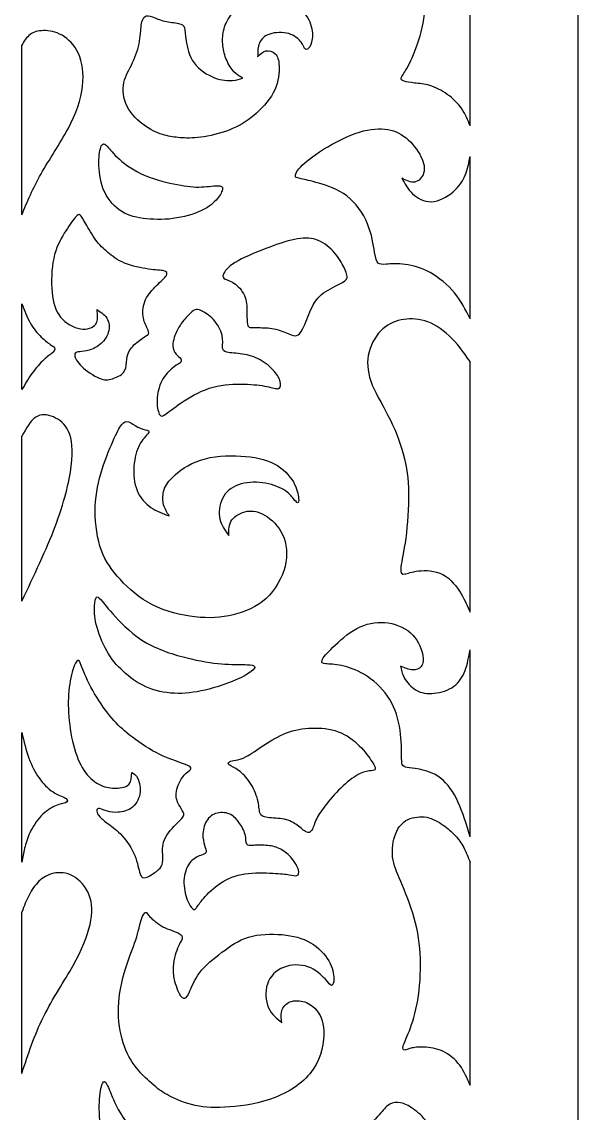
# Model space of a CAD drawing. Header units: millimetres. Extents: x 142 to 455, y 14 to 407.
# Drawn here: x 395.3 to 455, y 216.5 to 333.5 of the extents above; entities that cross this region are included whole.
import ezdxf

# ---------------------------------------------------------------- set-up
doc = ezdxf.new("R2010")
doc.units = ezdxf.units.MM
for name, color, linetype in [('Default', 7, 'Continuous'), ('DV1_Layer_1', 7, 'Continuous'), ('Layer_1', 7, 'Continuous')]:
    doc.layers.add(name, color=color, linetype=linetype)

# ---------------------------------------------------------------- blocks, each defined once
blk = doc.blocks.new('SE')
at = {"layer": 'DV1_Layer_1', "color": 7, "linetype": 'Continuous'}
for points, knots in [([(443.37, 322.35), (443.13, 322.97), (442.88, 323.58), (442.48, 324.16), (442.08, 324.74), (441.53, 325.28), (440.92, 325.72), (440.31, 326.15), (439.66, 326.48), (439.05, 326.67), (438.44, 326.85), (437.89, 326.89), (437.41, 326.94), (436.94, 326.99), (436.56, 327.05), (436.04, 327.21), (435.91, 327.31), (436.03, 327.68), (436.27, 327.95), (436.94, 329.14), (437.37, 330.05), (437.74, 331.14), (438.11, 332.22), (438.43, 333.48), (438.53, 334.82), (438.63, 336.16), (438.51, 337.59), (437.99, 340.45), (437.57, 341.87), (436.86, 343.46), (436.16, 345.04), (435.16, 346.79), (434.14, 348.41), (433.12, 350.04), (432.07, 351.56), (431.29, 352.87), (430.52, 354.18), (429.49, 356.41), (430.17, 359.5), (430.87, 360.82), (431.56, 362.14), (432.6, 363.24), (434.94, 364.59), (436.24, 364.85), (437.37, 364.91), (438.5, 364.97), (439.46, 364.82), (440.26, 364.58), (441.06, 364.34), (441.7, 363.99), (442.19, 363.54), (442.68, 363.09), (443.03, 362.54), (443.37, 361.98)], [0, 0, 0, 0, 0.047619, 0.047619, 0.047619, 0.095238, 0.095238, 0.095238, 0.142857, 0.142857, 0.142857, 0.190476, 0.190476, 0.190476, 0.238095, 0.238095, 0.285714, 0.285714, 0.333333, 0.333333, 0.380952, 0.380952, 0.380952, 0.428571, 0.428571, 0.428571, 0.47619, 0.47619, 0.52381, 0.52381, 0.52381, 0.571429, 0.571429, 0.571429, 0.619048, 0.619048, 0.619048, 0.666667, 0.714286, 0.714286, 0.714286, 0.761905, 0.761905, 0.809524, 0.809524, 0.809524, 0.857143, 0.857143, 0.857143, 0.904762, 0.904762, 0.904762, 1, 1, 1, 1]), ([(412.5, 321.06), (413.12, 321.03), (413.89, 321.03), (414.84, 321.18), (415.79, 321.33), (416.92, 321.63), (417.89, 322.05), (418.86, 322.47), (419.68, 323.01), (420.46, 323.72), (421.25, 324.42), (422.01, 325.3), (422.83, 327.12), (422.91, 328.08), (422.88, 328.75), (422.85, 329.42), (422.72, 329.81), (422.46, 330.06), (422.19, 330.32), (421.79, 330.45), (421.46, 330.38), (421.12, 330.31), (420.85, 330.04), (420.58, 329.76), (420.59, 330.28), (420.61, 330.79), (420.78, 331.22), (420.96, 331.65), (421.65, 332.34), (423.28, 332.42), (424.55, 332.05), (425, 331.64), (425.25, 331.31), (425.49, 330.99), (425.52, 330.76), (425.72, 330.52), (425.89, 330.51), (426.05, 330.67), (426.22, 330.84), (426.38, 331.18), (426.43, 331.68), (426.49, 332.18), (426.45, 332.84), (426.17, 333.48), (425.89, 334.13), (425.38, 334.78), (424.7, 335.23), (424.03, 335.68), (423.21, 335.93), (422.39, 336.03), (421.58, 336.13), (420.78, 336.08), (420.03, 335.82), (419.28, 335.56), (418.58, 335.11), (418.06, 334.59), (417.55, 334.08), (417.22, 333.51), (417.04, 332.95), (416.85, 332.39), (416.81, 331.85), (416.85, 330.79), (416.94, 330.28), (417.11, 329.76), (417.29, 329.25), (417.56, 328.74), (417.84, 328.38), (418.11, 328.03), (418.38, 327.83), (418.58, 327.71), (418.77, 327.58), (418.88, 327.51), (418.99, 327.45), (418.68, 327.35), (418.36, 327.25), (417.88, 327.22), (417.39, 327.18), (416.74, 327.21), (415.97, 327.5), (415.19, 327.79), (414.31, 328.35), (413.22, 329.85), (413.02, 330.79), (412.82, 332.16), (412.82, 332.59), (412.65, 333.13), (412.48, 333.25), (411.71, 333.41), (411.11, 333.45), (410.08, 333.69), (409.65, 333.89), (409.31, 334.02), (408.97, 334.15), (408.71, 334.21), (408.51, 334.08), (408.31, 333.96), (408.17, 333.66), (408.1, 333.15), (408.03, 332.64), (408.03, 331.91), (407.87, 331.14), (407.71, 330.38), (407.4, 329.58), (406.68, 328.14), (406.28, 327.49), (406.18, 326.69), (406.07, 325.9), (406.25, 324.94), (407.27, 323.28), (408.1, 322.58), (408.84, 322.13), (409.58, 321.67), (410.24, 321.45), (410.81, 321.31), (411.38, 321.17), (411.87, 321.1), (412.5, 321.06)], [0, 0, 0, 0, 0.022727, 0.022727, 0.022727, 0.045455, 0.045455, 0.045455, 0.068182, 0.068182, 0.068182, 0.090909, 0.090909, 0.113636, 0.113636, 0.113636, 0.136364, 0.136364, 0.136364, 0.159091, 0.159091, 0.159091, 0.181818, 0.181818, 0.181818, 0.204545, 0.204545, 0.204545, 0.227273, 0.25, 0.25, 0.272727, 0.272727, 0.272727, 0.295455, 0.295455, 0.318182, 0.318182, 0.318182, 0.340909, 0.340909, 0.340909, 0.363636, 0.363636, 0.363636, 0.386364, 0.386364, 0.386364, 0.409091, 0.409091, 0.409091, 0.431818, 0.431818, 0.431818, 0.454545, 0.454545, 0.454545, 0.477273, 0.477273, 0.477273, 0.5, 0.5, 0.522727, 0.522727, 0.522727, 0.545455, 0.545455, 0.545455, 0.568182, 0.568182, 0.568182, 0.590909, 0.590909, 0.590909, 0.613636, 0.613636, 0.613636, 0.636364, 0.636364, 0.636364, 0.659091, 0.659091, 0.681818, 0.681818, 0.704545, 0.704545, 0.727273, 0.727273, 0.75, 0.75, 0.772727, 0.772727, 0.772727, 0.795455, 0.795455, 0.795455, 0.818182, 0.818182, 0.818182, 0.840909, 0.840909, 0.840909, 0.863636, 0.863636, 0.886364, 0.886364, 0.886364, 0.909091, 0.909091, 0.931818, 0.931818, 0.931818, 0.954545, 0.954545, 0.954545, 1, 1, 1, 1]), ([(395.29, 312.8), (395.88, 314.23), (396.47, 315.66), (397.35, 317.21), (398.23, 318.75), (399.4, 320.43), (400.25, 322.04), (401.1, 323.65), (401.63, 325.21), (401.8, 326.59), (401.97, 327.97), (401.79, 329.17), (401.36, 330.09), (400.94, 331.02), (400.29, 331.68), (399.6, 332.06), (398.92, 332.45), (398.2, 332.56), (397.02, 332.55), (396.54, 332.42), (396.18, 332.14), (395.81, 331.86), (395.55, 331.44), (395.29, 331.01)], [0, 0, 0, 0, 0.111111, 0.111111, 0.111111, 0.222222, 0.222222, 0.222222, 0.333333, 0.333333, 0.333333, 0.444444, 0.444444, 0.444444, 0.555556, 0.555556, 0.555556, 0.666667, 0.666667, 0.777778, 0.777778, 0.777778, 1, 1, 1, 1]), ([(443.37, 301.66), (442.88, 302.62), (442.4, 303.58), (440.97, 305.32), (440.03, 306.1), (439.09, 306.62), (438.16, 307.15), (437.23, 307.4), (436.41, 307.5), (435.59, 307.6), (434.87, 307.55), (434.39, 307.52), (433.92, 307.49), (433.67, 307.49), (433.34, 307.79), (433.26, 308.09), (433.13, 308.82), (433, 309.56), (432.83, 310.73), (432.36, 311.86), (431.89, 313), (431.12, 314.1), (429.19, 315.57), (428.03, 315.94), (427.15, 316.2), (426.26, 316.46), (425.65, 316.6), (425.26, 316.68), (424.88, 316.76), (424.72, 316.77), (424.65, 316.91), (424.59, 317.04), (424.62, 317.3), (425, 317.75), (425.39, 318.2), (426.13, 318.84), (427.23, 319.56), (428.33, 320.28), (429.79, 321.08), (431.04, 321.53), (432.29, 321.98), (433.33, 322.08), (434.21, 321.99), (435.1, 321.9), (435.83, 321.61), (437.16, 320.53), (437.76, 319.73), (438.1, 319.04), (438.44, 318.36), (438.53, 317.78), (438.24, 316.81), (437.87, 316.41), (437.44, 316.33), (437.01, 316.26), (436.53, 316.5), (436.04, 316.74), (436.36, 316.16), (436.67, 315.57), (437.19, 315.08), (437.7, 314.59), (438.41, 314.19), (439.21, 314.22), (440.01, 314.26), (440.9, 314.73), (441.54, 315.27), (442.18, 315.81), (442.58, 316.43), (442.85, 317.07), (443.11, 317.71), (443.24, 318.38), (443.37, 319.05)], [0, 0, 0, 0, 0.038462, 0.038462, 0.076923, 0.076923, 0.076923, 0.115385, 0.115385, 0.115385, 0.153846, 0.153846, 0.153846, 0.192308, 0.192308, 0.230769, 0.230769, 0.230769, 0.269231, 0.269231, 0.269231, 0.307692, 0.307692, 0.346154, 0.346154, 0.346154, 0.384615, 0.384615, 0.384615, 0.423077, 0.423077, 0.423077, 0.461538, 0.461538, 0.461538, 0.5, 0.5, 0.5, 0.538462, 0.538462, 0.538462, 0.576923, 0.576923, 0.576923, 0.615385, 0.615385, 0.653846, 0.653846, 0.653846, 0.692308, 0.692308, 0.730769, 0.730769, 0.730769, 0.769231, 0.769231, 0.769231, 0.807692, 0.807692, 0.807692, 0.846154, 0.846154, 0.846154, 0.884615, 0.884615, 0.884615, 0.923077, 0.923077, 0.923077, 1, 1, 1, 1]), ([(411.57, 316.13), (410.5, 316.36), (409.2, 316.7), (408.1, 317.21), (407.01, 317.73), (406.13, 318.41), (405.53, 318.98), (404.93, 319.55), (404.61, 320.01), (404.37, 320.25), (404.13, 320.48), (403.96, 320.5), (403.81, 320.19), (403.67, 319.88), (403.56, 319.25), (403.56, 317.57), (403.67, 316.51), (404.03, 315.58), (404.4, 314.66), (405.01, 313.86), (405.74, 313.34), (406.47, 312.81), (407.31, 312.57), (409.27, 312.3), (410.38, 312.27), (411.5, 312.41), (412.62, 312.56), (413.75, 312.87), (414.57, 313.26), (415.39, 313.66), (415.91, 314.13), (416.26, 314.55), (416.61, 314.97), (416.79, 315.34), (416.84, 315.83), (416.69, 315.94), (415.81, 315.93), (415.07, 315.8), (414.27, 315.79), (413.48, 315.78), (412.64, 315.9), (411.57, 316.13)], [0, 0, 0, 0, 0.0625, 0.0625, 0.0625, 0.125, 0.125, 0.125, 0.1875, 0.1875, 0.1875, 0.25, 0.25, 0.25, 0.3125, 0.3125, 0.375, 0.375, 0.375, 0.4375, 0.4375, 0.4375, 0.5, 0.5, 0.5625, 0.5625, 0.5625, 0.625, 0.625, 0.625, 0.6875, 0.6875, 0.6875, 0.75, 0.75, 0.8125, 0.8125, 0.875, 0.875, 0.875, 1, 1, 1, 1]), ([(404.51, 308.79), (404.98, 308.39), (405.54, 307.96), (406.32, 307.64), (407.1, 307.32), (408.1, 307.1), (408.87, 307), (409.64, 306.89), (410.18, 306.89), (410.84, 306.73), (410.95, 306.57), (410.79, 306.31), (410.62, 306.05), (410.18, 305.67), (409.73, 305.24), (409.28, 304.8), (408.83, 304.3), (408.56, 303.73), (408.3, 303.15), (408.23, 302.49), (408.3, 301.95), (408.37, 301.4), (408.58, 300.98), (408.73, 300.67), (408.88, 300.36), (408.97, 300.18), (408.83, 300), (408.68, 299.82), (408.31, 299.65), (407.91, 299.36), (407.51, 299.08), (407.08, 298.68), (406.84, 298.26), (406.6, 297.85), (406.54, 297.42), (406.47, 296.61), (406.45, 296.22), (406.2, 295.91), (405.94, 295.61), (405.44, 295.38), (405, 295.24), (404.56, 295.11), (404.17, 295.06), (403.58, 295.31), (403, 295.55), (402.21, 296.08), (401.71, 296.56), (401.21, 297.05), (401, 297.49), (400.97, 297.75), (400.94, 298.01), (401.1, 298.08), (401.56, 298.15), (401.86, 298.15), (402.61, 298.32), (403.07, 298.49), (403.91, 299.08), (404.3, 299.49), (404.5, 300.01), (404.7, 300.52), (404.71, 301.13), (404.49, 301.59), (404.27, 302.05), (403.81, 302.35), (403.36, 302.65), (403.43, 302.08), (403.5, 301.5), (402.94, 300.71), (402.31, 300.48), (401.58, 300.6), (400.84, 300.72), (400, 301.19), (398.9, 302.52), (398.64, 303.38), (398.43, 305.63), (398.47, 307.03), (398.71, 308.15), (398.96, 309.27), (399.4, 310.12), (399.84, 310.84), (400.29, 311.57), (400.73, 312.19), (401.01, 312.52), (401.29, 312.86), (401.4, 312.91), (401.54, 312.79), (401.69, 312.67), (401.86, 312.37), (402.14, 311.86), (402.43, 311.36), (402.83, 310.64), (403.23, 310.1), (403.63, 309.56), (404.03, 309.19), (404.51, 308.79)], [0, 0, 0, 0, 0.028571, 0.028571, 0.028571, 0.057143, 0.057143, 0.057143, 0.085714, 0.085714, 0.114286, 0.114286, 0.114286, 0.142857, 0.142857, 0.142857, 0.171429, 0.171429, 0.171429, 0.2, 0.2, 0.2, 0.228571, 0.228571, 0.228571, 0.257143, 0.257143, 0.257143, 0.285714, 0.285714, 0.285714, 0.314286, 0.314286, 0.314286, 0.342857, 0.342857, 0.371429, 0.371429, 0.371429, 0.4, 0.4, 0.4, 0.428571, 0.428571, 0.428571, 0.457143, 0.457143, 0.457143, 0.485714, 0.485714, 0.485714, 0.514286, 0.514286, 0.542857, 0.542857, 0.571429, 0.571429, 0.6, 0.6, 0.6, 0.628571, 0.628571, 0.628571, 0.657143, 0.657143, 0.657143, 0.685714, 0.685714, 0.714286, 0.714286, 0.714286, 0.742857, 0.742857, 0.771429, 0.771429, 0.8, 0.8, 0.8, 0.828571, 0.828571, 0.828571, 0.857143, 0.857143, 0.857143, 0.885714, 0.885714, 0.885714, 0.914286, 0.914286, 0.914286, 0.942857, 0.942857, 0.942857, 1, 1, 1, 1]), ([(421.46, 309.19), (422.63, 309.64), (423.66, 310), (425.42, 310.37), (426.15, 310.39), (426.83, 310.16), (427.52, 309.93), (428.16, 309.46), (428.65, 308.94), (429.15, 308.42), (429.49, 307.85), (429.75, 307.34), (430.02, 306.83), (430.2, 306.39), (430.17, 306.1), (430.13, 305.8), (429.87, 305.66), (428.8, 305.12), (427.99, 304.72), (426.89, 303.83), (426.6, 303.35), (426.3, 302.68), (426, 302), (425.69, 301.15), (425.43, 300.63), (425.18, 300.11), (424.98, 299.92), (424.76, 299.87), (424.55, 299.82), (424.32, 299.91), (423.91, 300.07), (423.51, 300.23), (422.92, 300.48), (421.73, 300.72), (421.13, 300.72), (420.25, 300.72), (419.96, 300.72), (419.79, 300.75), (419.61, 300.78), (419.54, 300.83), (419.49, 301.08), (419.45, 301.32), (419.42, 302.18), (419.45, 303.38), (419.24, 303.95), (419.04, 304.52), (418.61, 305.06), (418.19, 305.38), (417.76, 305.7), (417.35, 305.8), (417.11, 305.92), (416.86, 306.03), (416.79, 306.16), (416.91, 306.45), (417.04, 306.75), (417.35, 307.2), (418.16, 307.7), (418.98, 308.2), (420.29, 308.74), (421.46, 309.19)], [0, 0, 0, 0, 0.043478, 0.043478, 0.086957, 0.086957, 0.086957, 0.130435, 0.130435, 0.130435, 0.173913, 0.173913, 0.173913, 0.217391, 0.217391, 0.217391, 0.26087, 0.26087, 0.304348, 0.304348, 0.347826, 0.347826, 0.347826, 0.391304, 0.391304, 0.391304, 0.434783, 0.434783, 0.434783, 0.478261, 0.478261, 0.478261, 0.521739, 0.521739, 0.565217, 0.565217, 0.608696, 0.608696, 0.608696, 0.652174, 0.652174, 0.652174, 0.695652, 0.73913, 0.73913, 0.73913, 0.782609, 0.782609, 0.782609, 0.826087, 0.826087, 0.826087, 0.869565, 0.869565, 0.869565, 0.913043, 0.913043, 0.913043, 1, 1, 1, 1]), ([(395.29, 303.29), (395.56, 302.56), (395.84, 301.83), (396.54, 300.61), (396.97, 300.11), (397.79, 299.32), (398.17, 299.03), (398.69, 298.68), (398.81, 298.61), (398.86, 298.38), (398.77, 298.22), (398.36, 297.85), (398.03, 297.63), (397.64, 297.28), (397.26, 296.92), (396.82, 296.42), (396.41, 295.86), (396.01, 295.31), (395.65, 294.69), (395.29, 294.08)], [0, 0, 0, 0, 0.111111, 0.111111, 0.222222, 0.222222, 0.333333, 0.333333, 0.444444, 0.444444, 0.555556, 0.555556, 0.666667, 0.666667, 0.666667, 0.777778, 0.777778, 0.777778, 1, 1, 1, 1]), ([(419.12, 294.66), (418.12, 294.69), (416.95, 294.66), (415.82, 294.35), (414.68, 294.04), (413.58, 293.44), (411.84, 292.32), (411.2, 291.81), (410.4, 291.22), (410.24, 291.15), (410.09, 291.37), (409.94, 291.59), (409.8, 292.11), (409.79, 292.74), (409.78, 293.38), (409.91, 294.14), (410.5, 295.44), (410.95, 295.98), (411.34, 296.31), (411.72, 296.65), (412.04, 296.78), (412.22, 296.92), (412.4, 297.06), (412.44, 297.22), (412.35, 297.37), (412.27, 297.52), (412.05, 297.66), (411.85, 297.88), (411.65, 298.09), (411.47, 298.38), (411.48, 298.85), (411.5, 299.32), (411.71, 299.98), (412.02, 300.55), (412.32, 301.12), (412.72, 301.6), (413.39, 302.32), (413.67, 302.55), (413.87, 302.64), (414.08, 302.73), (414.22, 302.69), (414.55, 302.53), (414.88, 302.36), (415.4, 302.08), (415.84, 301.6), (416.27, 301.13), (416.63, 300.47), (416.76, 299.92), (416.9, 299.36), (416.81, 298.9), (416.82, 298.61), (416.82, 298.31), (416.92, 298.16), (417.29, 298.08), (417.66, 298.01), (418.31, 297.99), (418.96, 297.89), (419.61, 297.79), (420.26, 297.61), (420.86, 297.27), (421.46, 296.94), (422.01, 296.45), (422.37, 296.04), (422.73, 295.62), (422.92, 295.28), (423, 294.94), (423.08, 294.61), (423.05, 294.28), (422.61, 294.12), (422.19, 294.29), (421.57, 294.42), (420.95, 294.55), (420.12, 294.64), (419.12, 294.66)], [0, 0, 0, 0, 0.037037, 0.037037, 0.037037, 0.074074, 0.074074, 0.111111, 0.111111, 0.148148, 0.148148, 0.148148, 0.185185, 0.185185, 0.185185, 0.222222, 0.222222, 0.259259, 0.259259, 0.259259, 0.296296, 0.296296, 0.296296, 0.333333, 0.333333, 0.333333, 0.37037, 0.37037, 0.37037, 0.407407, 0.407407, 0.407407, 0.444444, 0.444444, 0.444444, 0.481481, 0.481481, 0.518519, 0.518519, 0.518519, 0.555556, 0.555556, 0.555556, 0.592593, 0.592593, 0.592593, 0.62963, 0.62963, 0.62963, 0.666667, 0.666667, 0.666667, 0.703704, 0.703704, 0.703704, 0.740741, 0.740741, 0.740741, 0.777778, 0.777778, 0.777778, 0.814815, 0.814815, 0.814815, 0.851852, 0.851852, 0.851852, 0.888889, 0.888889, 0.925926, 0.925926, 0.925926, 1, 1, 1, 1]), ([(443.37, 297.08), (442.66, 298.09), (441.94, 299.09), (441.12, 299.86), (440.31, 300.63), (439.39, 301.18), (438.51, 301.45), (437.62, 301.72), (435.9, 301.72), (433.67, 300.69), (432.64, 298.74), (432.45, 297.74), (432.27, 296.74), (432.41, 295.71), (432.88, 294.57), (433.35, 293.42), (434.96, 290.9), (435.99, 288.04), (436.32, 286.67), (436.65, 285.29), (436.79, 283.98), (436.77, 282.4), (436.76, 280.83), (436.59, 279), (436.39, 277.64), (436.19, 276.28), (435.96, 275.39), (435.93, 274.89), (435.9, 274.39), (436.07, 274.27), (436.37, 274.32), (436.67, 274.36), (437.1, 274.56), (437.83, 274.65), (438.56, 274.73), (439.59, 274.7), (440.44, 274.26), (441.28, 273.82), (441.94, 272.96), (442.4, 272.21), (442.86, 271.47), (443.11, 270.84), (443.37, 270.21)], [0, 0, 0, 0, 0.058824, 0.058824, 0.058824, 0.117647, 0.117647, 0.117647, 0.176471, 0.235294, 0.294118, 0.294118, 0.294118, 0.352941, 0.352941, 0.352941, 0.411765, 0.470588, 0.470588, 0.470588, 0.529412, 0.529412, 0.529412, 0.588235, 0.588235, 0.588235, 0.647059, 0.647059, 0.647059, 0.705882, 0.705882, 0.705882, 0.764706, 0.764706, 0.764706, 0.823529, 0.823529, 0.823529, 0.882353, 0.882353, 0.882353, 1, 1, 1, 1]), ([(395.29, 271.41), (396.61, 274.16), (397.92, 276.91), (398.87, 279.41), (399.81, 281.92), (400.38, 284.18), (400.6, 285.89), (400.81, 287.61), (400.67, 288.78), (400.3, 289.6), (399.93, 290.42), (399.32, 290.87), (398.68, 291.15), (398.04, 291.42), (397.35, 291.5), (396.78, 291.13), (396.21, 290.76), (395.75, 289.93), (395.29, 289.1)], [0, 0, 0, 0, 0.142857, 0.142857, 0.142857, 0.285714, 0.285714, 0.285714, 0.428571, 0.428571, 0.428571, 0.571429, 0.571429, 0.571429, 0.714286, 0.714286, 0.714286, 1, 1, 1, 1]), ([(405.86, 273.72), (406.77, 272.74), (407.91, 271.72), (409.31, 271), (410.71, 270.29), (412.37, 269.89), (413.86, 269.72), (415.35, 269.56), (416.68, 269.63), (419.25, 270.25), (420.49, 270.79), (421.48, 271.7), (422.48, 272.62), (423.22, 273.9), (423.53, 275.14), (423.83, 276.39), (423.7, 277.59), (423.26, 278.54), (422.82, 279.48), (422.06, 280.18), (421.38, 280.6), (420.69, 281.01), (420.08, 281.14), (418.81, 280.93), (418.15, 280.58), (417.82, 280.11), (417.49, 279.64), (417.49, 279.04), (417.49, 278.44), (417.09, 278.97), (416.69, 279.5), (416.54, 280.19), (416.38, 280.88), (416.47, 281.74), (417.15, 283.1), (417.75, 283.6), (418.52, 283.88), (419.29, 284.15), (420.23, 284.21), (421.11, 284.1), (421.99, 283.98), (422.81, 283.7), (423.92, 283.03), (424.22, 282.64), (424.43, 282.38), (424.65, 282.11), (424.78, 281.97), (424.87, 281.96), (424.96, 281.94), (425.02, 282.06), (424.98, 282.44), (424.95, 282.83), (424.82, 283.48), (424, 284.88), (423.32, 285.63), (422.36, 286.13), (421.41, 286.62), (420.18, 286.88), (417.36, 287.05), (415.78, 286.97), (414.47, 286.53), (413.15, 286.1), (412.11, 285.31), (410.84, 284.08), (410.61, 283.64), (410.5, 283.16), (410.38, 282.68), (410.38, 282.17), (410.62, 281.28), (410.87, 280.91), (411.11, 280.54), (410.42, 280.78), (409.74, 281.03), (409.13, 281.46), (408.51, 281.88), (407.97, 282.5), (407.65, 283.28), (407.34, 284.05), (407.17, 285.94), (407.6, 287.57), (407.9, 288.16), (408.21, 288.75), (408.61, 289.12), (408.8, 289.35), (408.98, 289.57), (408.95, 289.64), (408.51, 289.8), (408.1, 289.88), (407.35, 290.25), (407.03, 290.54), (406.48, 290.74), (406.05, 290.57), (405.46, 289.45), (404.64, 287.62), (404.13, 286.35), (403.76, 285.07), (403.38, 283.78), (403.16, 282.48), (403.16, 279.63), (403.38, 278.07), (403.83, 276.84), (404.28, 275.6), (404.96, 274.69), (405.86, 273.72)], [0, 0, 0, 0, 0.02439, 0.02439, 0.02439, 0.04878, 0.04878, 0.04878, 0.073171, 0.073171, 0.097561, 0.097561, 0.097561, 0.121951, 0.121951, 0.121951, 0.146341, 0.146341, 0.146341, 0.170732, 0.170732, 0.170732, 0.195122, 0.195122, 0.219512, 0.219512, 0.219512, 0.243902, 0.243902, 0.243902, 0.268293, 0.268293, 0.268293, 0.292683, 0.292683, 0.317073, 0.317073, 0.317073, 0.341463, 0.341463, 0.341463, 0.365854, 0.365854, 0.390244, 0.390244, 0.390244, 0.414634, 0.414634, 0.414634, 0.439024, 0.439024, 0.439024, 0.463415, 0.463415, 0.487805, 0.487805, 0.487805, 0.512195, 0.512195, 0.536585, 0.536585, 0.536585, 0.560976, 0.560976, 0.585366, 0.585366, 0.585366, 0.609756, 0.609756, 0.634146, 0.634146, 0.634146, 0.658537, 0.658537, 0.658537, 0.682927, 0.682927, 0.682927, 0.707317, 0.731707, 0.731707, 0.731707, 0.756098, 0.756098, 0.756098, 0.780488, 0.780488, 0.804878, 0.804878, 0.829268, 0.829268, 0.853659, 0.878049, 0.878049, 0.902439, 0.902439, 0.902439, 0.926829, 0.926829, 0.95122, 0.95122, 0.95122, 1, 1, 1, 1]), ([(413.44, 265.22), (411.97, 265.56), (410.17, 266.09), (408.7, 266.92), (407.24, 267.75), (406.11, 268.88), (405.32, 269.74), (404.53, 270.6), (404.07, 271.2), (403.5, 271.87), (403.38, 271.95), (403.29, 271.82), (403.2, 271.7), (403.13, 271.39), (403.09, 270.91), (403.06, 270.43), (403.06, 269.79), (403.48, 268.05), (403.91, 266.95), (404.41, 266.07), (404.9, 265.19), (405.46, 264.53), (406.15, 263.9), (406.84, 263.26), (407.67, 262.65), (409.54, 261.81), (410.58, 261.58), (411.65, 261.53), (412.71, 261.48), (413.79, 261.61), (416.09, 262.15), (417.31, 262.56), (419.05, 263.31), (419.58, 263.63), (420.21, 264.12), (420.31, 264.28), (420.25, 264.39), (420.19, 264.51), (419.98, 264.58), (418.92, 264.62), (418.08, 264.59), (417.08, 264.66), (416.08, 264.72), (414.92, 264.88), (413.44, 265.22)], [0, 0, 0, 0, 0.055556, 0.055556, 0.055556, 0.111111, 0.111111, 0.111111, 0.166667, 0.166667, 0.222222, 0.222222, 0.222222, 0.277778, 0.277778, 0.277778, 0.333333, 0.333333, 0.388889, 0.388889, 0.388889, 0.444444, 0.444444, 0.444444, 0.5, 0.5, 0.555556, 0.555556, 0.555556, 0.611111, 0.611111, 0.666667, 0.666667, 0.722222, 0.722222, 0.777778, 0.777778, 0.777778, 0.833333, 0.833333, 0.888889, 0.888889, 0.888889, 1, 1, 1, 1]), ([(443.37, 246.14), (442.98, 247.44), (442.6, 248.74), (441.58, 250.95), (440.96, 251.87), (440.2, 252.45), (439.44, 253.02), (438.56, 253.27), (437.29, 253.51), (436.9, 253.51), (436.34, 253.62), (436.17, 253.74), (436.09, 253.91), (436.01, 254.08), (436.03, 254.31), (436.02, 255.01), (436.01, 255.71), (435.99, 256.88), (435.78, 258.02), (435.57, 259.16), (435.19, 260.28), (433.86, 262.19), (432.92, 262.99), (431.13, 264.08), (430.29, 264.36), (428.86, 264.65), (428.27, 264.65), (427.53, 264.73), (427.37, 264.82), (427.6, 265.36), (427.99, 265.82), (429.32, 267.12), (430.26, 267.96), (431.23, 268.48), (432.2, 269), (433.2, 269.2), (434.21, 269.12), (435.23, 269.03), (436.26, 268.66), (436.97, 268.02), (437.69, 267.38), (438.08, 266.46), (438.25, 265.79), (438.41, 265.12), (438.34, 264.69), (437.93, 264.13), (437.59, 264.01), (437.19, 264.03), (436.8, 264.06), (436.36, 264.25), (435.91, 264.43), (435.99, 264.05), (436.06, 263.66), (436.31, 263.2), (436.57, 262.73), (437.01, 262.19), (437.57, 261.87), (438.13, 261.55), (438.8, 261.45), (439.53, 261.53), (440.26, 261.61), (441.04, 261.86), (441.62, 262.28), (442.2, 262.71), (442.57, 263.29), (442.83, 263.97), (443.08, 264.65), (443.23, 265.42), (443.37, 266.19)], [0, 0, 0, 0, 0.037037, 0.037037, 0.074074, 0.074074, 0.074074, 0.111111, 0.111111, 0.148148, 0.148148, 0.185185, 0.185185, 0.185185, 0.222222, 0.222222, 0.222222, 0.259259, 0.259259, 0.259259, 0.296296, 0.296296, 0.333333, 0.333333, 0.37037, 0.37037, 0.407407, 0.407407, 0.444444, 0.444444, 0.481481, 0.481481, 0.518519, 0.518519, 0.518519, 0.555556, 0.555556, 0.555556, 0.592593, 0.592593, 0.592593, 0.62963, 0.62963, 0.62963, 0.666667, 0.666667, 0.703704, 0.703704, 0.703704, 0.740741, 0.740741, 0.740741, 0.777778, 0.777778, 0.777778, 0.814815, 0.814815, 0.814815, 0.851852, 0.851852, 0.851852, 0.888889, 0.888889, 0.888889, 0.925926, 0.925926, 0.925926, 1, 1, 1, 1]), ([(406.85, 257.06), (407.63, 256.45), (408.68, 255.71), (409.7, 255.17), (410.71, 254.64), (411.68, 254.31), (412.94, 253.87), (413.22, 253.75), (413.48, 253.52), (413.45, 253.41), (413.28, 253.26), (413.11, 253.11), (412.79, 252.92), (412.49, 252.49), (412.18, 252.05), (411.88, 251.37), (411.8, 250.23), (412.01, 249.77), (412.22, 249.43), (412.42, 249.08), (412.62, 248.85), (412.67, 248.65), (412.72, 248.45), (412.62, 248.28), (411.78, 247.43), (411.04, 246.74), (410.69, 246.08), (410.34, 245.41), (410.42, 244.13), (410.42, 243.44), (410.33, 243.17), (410.24, 242.9), (410.05, 242.7), (409.72, 242.45), (409.4, 242.2), (408.45, 241.6), (408.11, 241.77), (407.83, 242.61), (407.71, 243.37), (407.4, 244.14), (407.08, 244.91), (406.57, 245.7), (405.54, 246.84), (405.03, 247.2), (404.61, 247.5), (404.18, 247.81), (403.86, 248.07), (403.44, 248.53), (403.36, 248.73), (403.34, 248.89), (403.33, 249.05), (403.38, 249.18), (403.53, 249.19), (403.68, 249.2), (403.93, 249.08), (404.23, 248.98), (404.53, 248.87), (404.88, 248.77), (405.38, 248.77), (405.87, 248.77), (406.5, 248.87), (406.99, 249.2), (407.48, 249.54), (407.84, 250.11), (408.05, 251.34), (407.91, 252), (407.73, 252.39), (407.54, 252.78), (407.31, 252.91), (407.08, 253.04), (407.07, 252.55), (407.05, 252.07), (406.78, 251.77), (406.5, 251.48), (405.95, 251.38), (405.41, 251.37), (404.87, 251.35), (404.33, 251.42), (403.76, 251.68), (403.2, 251.94), (402.61, 252.38), (402.12, 253.04), (401.63, 253.7), (401.23, 254.57), (400.93, 255.61), (400.63, 256.65), (400.43, 257.87), (400.34, 259.01), (400.24, 260.15), (400.26, 261.22), (400.5, 263.13), (400.73, 263.98), (400.92, 264.47), (401.11, 264.96), (401.27, 265.11), (401.39, 265.05), (401.5, 264.99), (401.57, 264.73), (401.83, 264.1), (402.08, 263.46), (402.53, 262.45), (403.67, 260.49), (404.37, 259.55), (404.97, 258.84), (405.57, 258.14), (406.07, 257.67), (406.85, 257.06)], [0, 0, 0, 0, 0.02439, 0.02439, 0.02439, 0.04878, 0.04878, 0.073171, 0.073171, 0.097561, 0.097561, 0.097561, 0.121951, 0.121951, 0.121951, 0.146341, 0.146341, 0.170732, 0.170732, 0.170732, 0.195122, 0.195122, 0.195122, 0.219512, 0.219512, 0.243902, 0.243902, 0.243902, 0.268293, 0.292683, 0.292683, 0.292683, 0.317073, 0.317073, 0.317073, 0.341463, 0.365854, 0.365854, 0.390244, 0.390244, 0.390244, 0.414634, 0.414634, 0.439024, 0.439024, 0.439024, 0.463415, 0.463415, 0.487805, 0.487805, 0.487805, 0.512195, 0.512195, 0.512195, 0.536585, 0.536585, 0.536585, 0.560976, 0.560976, 0.560976, 0.585366, 0.585366, 0.585366, 0.609756, 0.609756, 0.634146, 0.634146, 0.634146, 0.658537, 0.658537, 0.658537, 0.682927, 0.682927, 0.682927, 0.707317, 0.707317, 0.707317, 0.731707, 0.731707, 0.731707, 0.756098, 0.756098, 0.756098, 0.780488, 0.780488, 0.780488, 0.804878, 0.804878, 0.804878, 0.829268, 0.829268, 0.853659, 0.853659, 0.853659, 0.878049, 0.878049, 0.878049, 0.902439, 0.902439, 0.902439, 0.926829, 0.926829, 0.95122, 0.95122, 0.95122, 1, 1, 1, 1]), ([(427.97, 249.66), (428.46, 250.27), (429.1, 251.01), (429.75, 251.61), (430.39, 252.21), (431.03, 252.67), (432.09, 253.17), (432.5, 253.21), (432.77, 253.24), (433.04, 253.27), (433.17, 253.28), (433.22, 253.52), (433.13, 253.75), (432.57, 254.64), (432.1, 255.29), (430.87, 256.52), (430.12, 257.09), (429.23, 257.42), (428.35, 257.75), (427.33, 257.84), (425.43, 257.77), (424.55, 257.61), (422.82, 256.95), (421.98, 256.45), (420.49, 255.48), (419.85, 255.01), (419.36, 254.75), (418.86, 254.48), (418.52, 254.42), (418.23, 254.37), (417.94, 254.32), (417.69, 254.28), (417.41, 254.11), (417.36, 253.98), (417.54, 253.85), (417.72, 253.71), (418.12, 253.57), (418.54, 253.27), (418.95, 252.98), (419.38, 252.54), (419.75, 251.97), (420.12, 251.41), (420.43, 250.73), (420.73, 249.54), (420.72, 249.04), (420.93, 248.41), (421.16, 248.28), (422.13, 248.15), (422.88, 248.15), (423.45, 248.03), (424.03, 247.91), (424.45, 247.67), (424.83, 247.39), (425.2, 247.11), (425.89, 246.48), (426.23, 246.6), (426.39, 246.87), (426.55, 247.14), (426.69, 247.63), (426.92, 248.1), (427.16, 248.58), (427.49, 249.05), (427.97, 249.66)], [0, 0, 0, 0, 0.038462, 0.038462, 0.038462, 0.076923, 0.076923, 0.115385, 0.115385, 0.115385, 0.153846, 0.153846, 0.192308, 0.192308, 0.230769, 0.230769, 0.269231, 0.269231, 0.269231, 0.307692, 0.307692, 0.346154, 0.346154, 0.384615, 0.384615, 0.423077, 0.423077, 0.423077, 0.461538, 0.461538, 0.461538, 0.5, 0.5, 0.538462, 0.538462, 0.538462, 0.576923, 0.576923, 0.576923, 0.615385, 0.615385, 0.615385, 0.653846, 0.653846, 0.692308, 0.692308, 0.730769, 0.730769, 0.769231, 0.769231, 0.769231, 0.807692, 0.807692, 0.807692, 0.846154, 0.884615, 0.884615, 0.884615, 0.923077, 0.923077, 0.923077, 1, 1, 1, 1]), ([(395.29, 257.32), (395.52, 256.37), (395.75, 255.41), (396.05, 254.59), (396.34, 253.77), (396.7, 253.08), (397.14, 252.47), (397.57, 251.85), (398.09, 251.31), (399.19, 250.6), (400.36, 250.25), (400.21, 249.91), (399.77, 249.71), (399.4, 249.68), (398.44, 249.28), (397.86, 248.91), (396.86, 247.87), (396.44, 247.2), (395.87, 245.98), (395.72, 245.44), (395.59, 244.93), (395.47, 244.41), (395.38, 243.93), (395.29, 243.44)], [0, 0, 0, 0, 0.090909, 0.090909, 0.090909, 0.181818, 0.181818, 0.181818, 0.272727, 0.272727, 0.363636, 0.454545, 0.454545, 0.545455, 0.545455, 0.636364, 0.636364, 0.727273, 0.727273, 0.818182, 0.818182, 0.818182, 1, 1, 1, 1]), ([(422.2, 242.24), (421.36, 242.29), (420.22, 242.33), (418.22, 242.03), (416.51, 241.34), (414.58, 239.42), (414.15, 238.73), (413.87, 238.34), (413.79, 238.3), (413.48, 238.56), (413.24, 238.86), (413.03, 239.4), (412.82, 239.94), (412.65, 240.73), (412.68, 241.46), (412.71, 242.2), (412.94, 242.89), (413.29, 243.34), (413.64, 243.8), (414.11, 244.03), (414.44, 244.16), (414.77, 244.28), (414.95, 244.31), (415.02, 244.43), (415.09, 244.54), (415.05, 244.74), (414.97, 245.02), (414.88, 245.3), (414.75, 245.66), (414.72, 246.13), (414.69, 246.6), (414.77, 247.18), (414.99, 247.65), (415.22, 248.13), (415.61, 248.48), (416.08, 248.65), (416.55, 248.81), (417.11, 248.78), (417.54, 248.6), (417.98, 248.43), (418.29, 248.1), (418.58, 247.7), (418.86, 247.31), (419.12, 246.86), (419.35, 245.97), (419.32, 245.54), (419.42, 245.35), (419.52, 245.16), (419.75, 245.2), (420.16, 245.23), (420.56, 245.26), (421.15, 245.27), (421.66, 245.22), (422.18, 245.17), (422.62, 245.06), (423.06, 244.82), (423.49, 244.58), (423.92, 244.23), (424.26, 243.81), (424.6, 243.4), (424.86, 242.93), (425.05, 242.26), (424.98, 242.06), (424.8, 242), (424.63, 241.94), (424.36, 242.03), (423.96, 242.09), (423.56, 242.16), (423.03, 242.2), (422.2, 242.24)], [0, 0, 0, 0, 0.037037, 0.037037, 0.074074, 0.111111, 0.148148, 0.148148, 0.185185, 0.185185, 0.222222, 0.222222, 0.222222, 0.259259, 0.259259, 0.259259, 0.296296, 0.296296, 0.296296, 0.333333, 0.333333, 0.333333, 0.37037, 0.37037, 0.37037, 0.407407, 0.407407, 0.407407, 0.444444, 0.444444, 0.444444, 0.481481, 0.481481, 0.481481, 0.518519, 0.518519, 0.518519, 0.555556, 0.555556, 0.555556, 0.592593, 0.592593, 0.592593, 0.62963, 0.62963, 0.666667, 0.666667, 0.666667, 0.703704, 0.703704, 0.703704, 0.740741, 0.740741, 0.740741, 0.777778, 0.777778, 0.777778, 0.814815, 0.814815, 0.814815, 0.851852, 0.851852, 0.888889, 0.888889, 0.888889, 0.925926, 0.925926, 0.925926, 1, 1, 1, 1]), ([(443.37, 219.49), (443.06, 220.25), (442.74, 221.01), (442.26, 221.66), (441.77, 222.31), (441.11, 222.85), (440.43, 223.17), (439.74, 223.49), (439.03, 223.59), (438.43, 223.61), (437.83, 223.64), (437.34, 223.58), (437.01, 223.49), (436.69, 223.41), (436.51, 223.29), (436.23, 223.29), (436.11, 223.41), (436.19, 223.72), (436.27, 224.04), (436.54, 224.55), (437.17, 226.18), (437.53, 227.29), (437.98, 229.99), (438.08, 231.58), (438.04, 233.07), (437.99, 234.57), (437.78, 235.99), (436.99, 238.84), (436.39, 240.29), (435.93, 241.36), (435.47, 242.43), (435.16, 243.13), (435.06, 243.96), (434.97, 244.8), (435.1, 245.77), (435.39, 246.5), (435.67, 247.23), (436.11, 247.71), (436.71, 248), (437.3, 248.28), (438.04, 248.37), (438.71, 248.24), (439.37, 248.11), (439.96, 247.77), (440.97, 247.06), (441.4, 246.68), (442.13, 245.9), (442.43, 245.48), (442.68, 245), (442.94, 244.51), (443.16, 243.96), (443.37, 243.4)], [0, 0, 0, 0, 0.05, 0.05, 0.05, 0.1, 0.1, 0.1, 0.15, 0.15, 0.15, 0.2, 0.2, 0.2, 0.25, 0.25, 0.3, 0.3, 0.3, 0.35, 0.35, 0.4, 0.4, 0.45, 0.45, 0.45, 0.5, 0.5, 0.55, 0.55, 0.55, 0.6, 0.6, 0.6, 0.65, 0.65, 0.65, 0.7, 0.7, 0.7, 0.75, 0.75, 0.75, 0.8, 0.8, 0.85, 0.85, 0.9, 0.9, 0.9, 1, 1, 1, 1]), ([(395.29, 220.78), (395.96, 222.84), (396.64, 224.89), (398.59, 228.82), (399.86, 230.69), (400.79, 232.36), (401.73, 234.03), (402.33, 235.5), (402.61, 236.75), (402.9, 238), (402.87, 239.03), (402.52, 239.91), (402.17, 240.8), (401.5, 241.54), (400.79, 241.94), (400.09, 242.33), (399.34, 242.37), (398.71, 242.24), (398.07, 242.1), (397.54, 241.79), (397.12, 241.38), (396.69, 240.97), (396.36, 240.47), (396.07, 239.91), (395.78, 239.34), (395.54, 238.72), (395.29, 238.09)], [0, 0, 0, 0, 0.1, 0.1, 0.2, 0.2, 0.2, 0.3, 0.3, 0.3, 0.4, 0.4, 0.4, 0.5, 0.5, 0.5, 0.6, 0.6, 0.6, 0.7, 0.7, 0.7, 0.8, 0.8, 0.8, 1, 1, 1, 1]), ([(411.11, 218.39), (411.81, 218.02), (412.81, 217.58), (413.89, 217.35), (414.97, 217.11), (416.12, 217.08), (417.59, 217.2), (419.05, 217.31), (420.82, 217.57), (422.47, 218.22), (424.12, 218.87), (425.65, 219.91), (426.55, 221.24), (427.45, 222.58), (427.72, 224.21), (427.67, 225.35), (427.63, 226.49), (427.27, 227.15), (426.86, 227.62), (426.45, 228.09), (425.5, 228.66), (424.3, 228.61), (423.46, 228.16), (423.22, 227.75), (423.05, 226.96), (423.12, 226.59), (423.19, 226.22), (422.63, 226.66), (422.08, 227.11), (421.43, 228.55), (421.35, 229.55), (421.63, 230.37), (421.91, 231.19), (422.55, 231.83), (423.36, 232.16), (424.18, 232.49), (425.16, 232.5), (425.98, 232.22), (426.79, 231.93), (427.43, 231.35), (427.82, 230.92), (428.22, 230.49), (428.36, 230.22), (428.5, 230.22), (428.63, 230.22), (428.76, 230.49), (428.76, 230.97), (428.76, 231.45), (428.63, 232.13), (428.22, 232.85), (427.8, 233.56), (427.1, 234.3), (426.25, 234.8), (425.39, 235.3), (424.38, 235.56), (422.03, 235.77), (420.71, 235.73), (419.61, 235.4), (418.51, 235.06), (417.64, 234.43), (416.75, 233.77), (415.87, 233.1), (414.97, 232.4), (414.37, 231.61), (413.77, 230.82), (413.47, 229.93), (412.99, 228.92), (412.65, 228.66), (412.22, 229.18), (411.77, 230.25), (411.52, 231.06), (411.52, 232.76), (411.77, 233.65), (411.99, 234.2), (412.21, 234.76), (412.41, 234.99), (412.47, 235.21), (412.54, 235.43), (412.47, 235.65), (411.71, 236.03), (411.02, 236.2), (409.82, 236.83), (409.31, 237.29), (409.03, 237.59), (408.74, 237.9), (408.68, 238.06), (408.57, 238.04), (408.45, 238.02), (408.28, 237.82), (407.95, 236.8), (407.8, 235.99), (407.21, 234.2), (406.78, 233.23), (406.03, 230.76), (405.7, 229.26), (405.65, 227.86), (405.6, 226.45), (405.83, 225.14), (406.17, 224.06), (406.51, 222.99), (406.97, 222.17), (407.56, 221.42), (408.15, 220.67), (408.88, 219.99), (409.45, 219.52), (410.01, 219.04), (410.41, 218.75), (411.11, 218.39)], [0, 0, 0, 0, 0.02381, 0.02381, 0.02381, 0.047619, 0.047619, 0.047619, 0.071429, 0.071429, 0.071429, 0.095238, 0.095238, 0.095238, 0.119048, 0.119048, 0.119048, 0.142857, 0.142857, 0.142857, 0.166667, 0.190476, 0.190476, 0.214286, 0.214286, 0.238095, 0.238095, 0.238095, 0.261905, 0.261905, 0.285714, 0.285714, 0.285714, 0.309524, 0.309524, 0.309524, 0.333333, 0.333333, 0.333333, 0.357143, 0.357143, 0.357143, 0.380952, 0.380952, 0.380952, 0.404762, 0.404762, 0.404762, 0.428571, 0.428571, 0.428571, 0.452381, 0.452381, 0.452381, 0.47619, 0.47619, 0.5, 0.5, 0.5, 0.52381, 0.52381, 0.52381, 0.547619, 0.547619, 0.547619, 0.571429, 0.571429, 0.595238, 0.619048, 0.619048, 0.642857, 0.642857, 0.666667, 0.666667, 0.666667, 0.690476, 0.690476, 0.690476, 0.714286, 0.714286, 0.738095, 0.738095, 0.761905, 0.761905, 0.761905, 0.785714, 0.785714, 0.785714, 0.809524, 0.809524, 0.833333, 0.833333, 0.857143, 0.857143, 0.880952, 0.880952, 0.880952, 0.904762, 0.904762, 0.904762, 0.928571, 0.928571, 0.928571, 0.952381, 0.952381, 0.952381, 1, 1, 1, 1]), ([(411.72, 212.24), (410.41, 212.73), (408.68, 213.54), (407.5, 214.54), (406.33, 215.54), (405.7, 216.72), (405.27, 217.65), (404.84, 218.58), (404.61, 219.25), (404.42, 219.62), (404.23, 219.98), (404.07, 220.04), (403.93, 219.7), (403.78, 219.37), (403.66, 218.64), (403.61, 217.71), (403.57, 216.78), (403.61, 215.65), (403.91, 214.52), (404.21, 213.38), (404.77, 212.24), (405.55, 211.32), (406.33, 210.4), (407.33, 209.7), (408.36, 209.26), (409.4, 208.83), (410.47, 208.66), (412.89, 208.56), (414.25, 208.63), (415.6, 208.93), (416.95, 209.23), (418.29, 209.76), (419.08, 210.15), (419.86, 210.54), (420.09, 210.8), (420.17, 210.98), (420.25, 211.17), (420.18, 211.28), (419.61, 211.44), (419.11, 211.48), (418.23, 211.49), (417.35, 211.5), (416.09, 211.47), (415.02, 211.53), (413.94, 211.6), (413.04, 211.76), (411.72, 212.24)], [0, 0, 0, 0, 0.058824, 0.058824, 0.058824, 0.117647, 0.117647, 0.117647, 0.176471, 0.176471, 0.176471, 0.235294, 0.235294, 0.235294, 0.294118, 0.294118, 0.294118, 0.352941, 0.352941, 0.352941, 0.411765, 0.411765, 0.411765, 0.470588, 0.470588, 0.470588, 0.529412, 0.529412, 0.588235, 0.588235, 0.588235, 0.647059, 0.647059, 0.647059, 0.705882, 0.705882, 0.705882, 0.764706, 0.764706, 0.823529, 0.823529, 0.823529, 0.882353, 0.882353, 0.882353, 1, 1, 1, 1]), ([(443.37, 215.42), (443.18, 214.63), (443, 213.83), (442.25, 212.51), (441.7, 212), (441.01, 211.67), (440.31, 211.34), (439.48, 211.2), (438.8, 211.31), (438.11, 211.41), (437.57, 211.77), (437.23, 212.18), (436.89, 212.58), (436.74, 213.04), (436.6, 213.5), (436.99, 213.38), (437.37, 213.27), (438.17, 213.48), (438.58, 213.81), (438.78, 214.23), (438.98, 214.64), (438.97, 215.14), (438.66, 215.64), (438.36, 216.14), (437.76, 216.64), (436.74, 217.35), (436.33, 217.57), (435.91, 217.65), (435.5, 217.72), (435.09, 217.67), (434.76, 217.49), (434.43, 217.31), (434.19, 217.01), (433.77, 216.53), (433.34, 216.05), (432.74, 215.4), (431.98, 214.82), (431.22, 214.24), (430.29, 213.74), (428.93, 212.9), (428.5, 212.55), (428.1, 211.84), (428.13, 211.47), (428.72, 211.11), (429.3, 210.74), (430.45, 210.38), (431.61, 209.74), (432.77, 209.1), (433.96, 208.17), (434.79, 207.42), (435.63, 206.67), (436.12, 206.11), (436.44, 205.61), (436.76, 205.12), (436.92, 204.7), (437, 204.38), (437.08, 204.06), (437.08, 203.84), (437.09, 203.61)], [0, 0, 0, 0, 0.045455, 0.045455, 0.090909, 0.090909, 0.090909, 0.136364, 0.136364, 0.136364, 0.181818, 0.181818, 0.181818, 0.227273, 0.227273, 0.227273, 0.272727, 0.272727, 0.318182, 0.318182, 0.318182, 0.363636, 0.363636, 0.363636, 0.409091, 0.409091, 0.454545, 0.454545, 0.454545, 0.5, 0.5, 0.5, 0.545455, 0.545455, 0.545455, 0.590909, 0.590909, 0.590909, 0.636364, 0.636364, 0.681818, 0.681818, 0.727273, 0.727273, 0.727273, 0.772727, 0.772727, 0.772727, 0.818182, 0.818182, 0.818182, 0.863636, 0.863636, 0.863636, 0.909091, 0.909091, 0.909091, 1, 1, 1, 1])]:
    blk.add_open_spline(points, degree=3, knots=knots, dxfattribs=at)
for points in [[(443.37, 322.35), (443.37, 322.35), (443.37, 361.98), (443.37, 361.98)], [(395.29, 312.8), (395.29, 312.8), (395.29, 331.01), (395.29, 331.01)], [(443.37, 301.66), (443.37, 301.66), (443.37, 319.05), (443.37, 319.05)], [(395.29, 294.08), (395.29, 294.08), (395.29, 303.29), (395.29, 303.29)], [(443.37, 270.21), (443.37, 270.21), (443.37, 297.08), (443.37, 297.08)], [(395.29, 271.41), (395.29, 271.41), (395.29, 289.1), (395.29, 289.1)], [(443.37, 246.14), (443.37, 246.14), (443.37, 266.19), (443.37, 266.19)], [(395.29, 243.44), (395.29, 243.44), (395.29, 257.32), (395.29, 257.32)], [(443.37, 219.49), (443.37, 219.49), (443.37, 243.4), (443.37, 243.4)], [(395.29, 220.78), (395.29, 220.78), (395.29, 238.09), (395.29, 238.09)]]:
    blk.add_open_spline(points, degree=3, dxfattribs=at)
at = {"layer": 'Layer_1', "color": 7, "linetype": 'Continuous'}
blk.add_line((454.96, 14.31), (454.96, 394.25), dxfattribs=at)

msp = doc.modelspace()

# ---------------------------------------------------------------- block references
at = {"layer": 'Default'}
msp.add_blockref('SE', (0, 0), dxfattribs=at)

doc.saveas('drawing.dxf')
